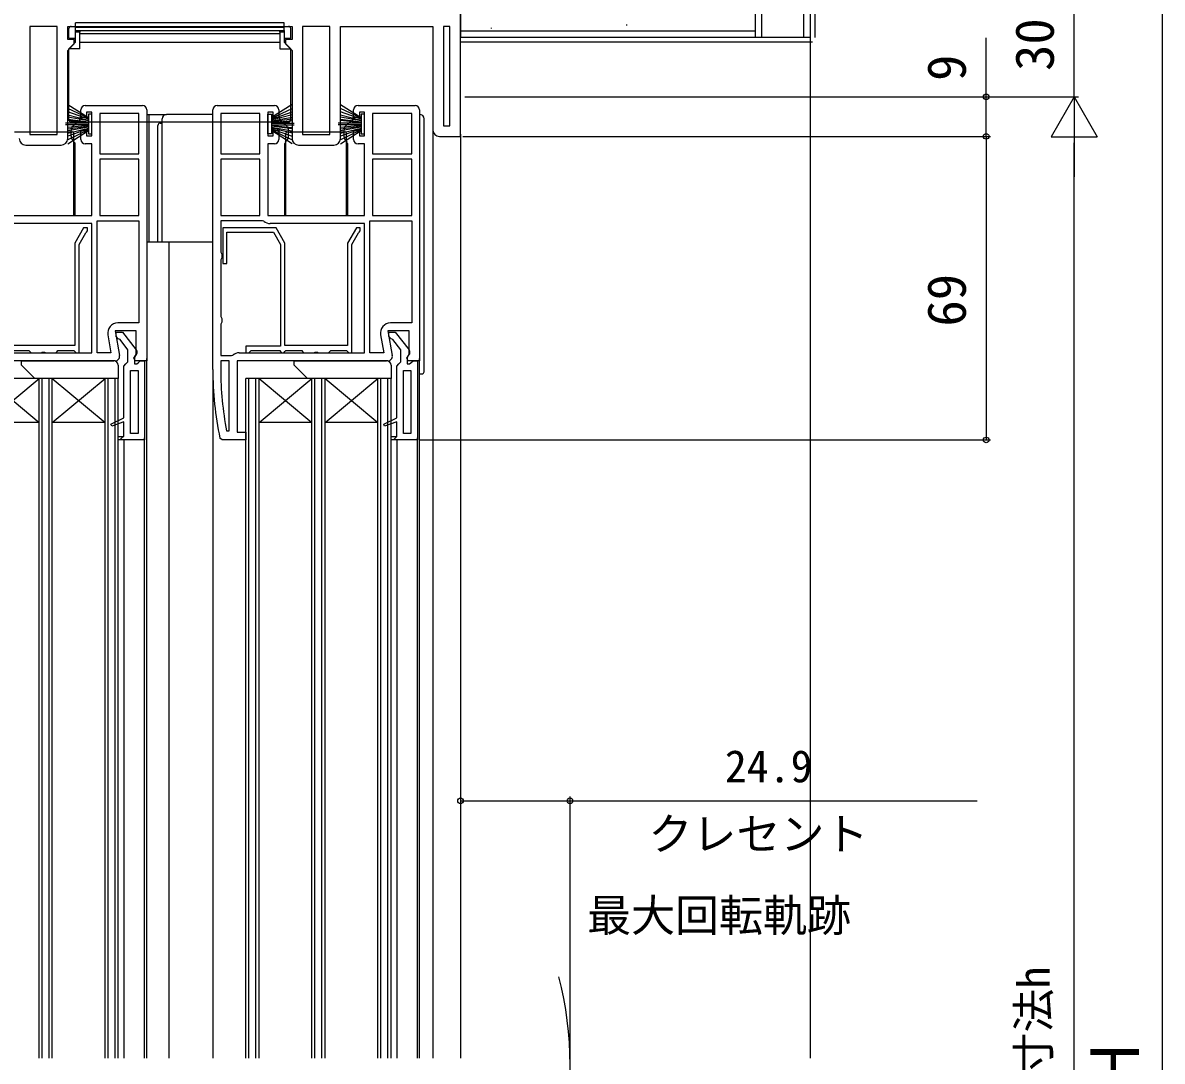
# Model space of a CAD drawing. Units: millimetres, scale not verified. Extents: x -525 to 525, y -783 to 779.
# Drawn here: x -373.8 to -114.8, y 127.8 to 363.8 of the extents above; entities that cross this region are included whole.
import ezdxf
from ezdxf.enums import TextEntityAlignment as Align

# ---------------------------------------------------------------- set-up
doc = ezdxf.new("R2010")
doc.units = ezdxf.units.MM
doc.header["$LTSCALE"] = 4
for name, color, linetype in [('0-2_YKK_11', 7, 'Continuous'), ('0-4_YKK_12', 2, 'Continuous'), ('0-5_YKK_13', 4, 'Continuous'), ('0-7_YKK_D', 6, 'Continuous'), ('0-9_YSS_K', 3, 'Continuous'), ('0-A_YSS_KE', 3, 'Continuous')]:
    doc.layers.add(name, color=color, linetype=linetype)
doc.styles.add('ＭＳ ゴシック', font='')
doc.styles.get('ＭＳ ゴシック').set_extended_font_data('MS Gothic')

msp = doc.modelspace()

# ---------------------------------------------------------------- linework, layer by layer
at = {"layer": '0-2_YKK_11'}
for p, q in [((-359.55, 345.005), (-346.55, 345.005)), ((-329.55, 345.005), (-316.55, 345.005)), ((-297.55, 345.005), (-284.55, 345.005)), ((-330.55, 285.005), (-330.55, 344.005)), ((-373.05, 336.005), (-365.05, 336.005)), ((-311.05, 336.005), (-303.05, 336.005)), ((-386.55, 288.805), (-358.05, 288.805)), ((-324.55, 288.805), (-296.05, 288.805)), ((-351.727, 269.013), (-350.935, 269.805)), ((-327.445, 271.055), (-326.85, 271.111)), ((-289.509, 269.005), (-288.75, 269.764))]:
    msp.add_line(p, q, dxfattribs=at)
for points in [[(-279.05, 338.005), (-274.25, 338.005), (-274.25, 373.005), (-259.25, 373.005), (-259.25, 377.005), (-261.75, 377.005), (-261.75, 375.505), (-274.25, 375.505), (-274.25, 377.005), (-324.25, 377.005), (-324.25, 407.005), (-326.75, 407.005), (-326.75, 387.005)], [(-363.55, 337.505), (-363.55, 357.505), (-362.05, 359.005), (-362.05, 360.005), (-363.55, 360.005), (-363.55, 363.005), (-312.55, 363.005), (-312.55, 360.005), (-314.05, 360.005), (-314.05, 359.005), (-312.55, 357.505), (-312.55, 337.505)], [(-301.55, 337.505), (-301.55, 363.005), (-280.55, 363.005), (-280.55, 339.505)], [(-360.55, 337.305), (-360.55, 339.305), (-359.25, 339.305), (-359.25, 338.105), (-358.05, 338.105), (-358.05, 343.505), (-359.25, 343.505), (-359.25, 342.305), (-360.55, 342.305), (-360.55, 344.005)], [(-345.55, 344.005), (-345.55, 287.005), (-348.173, 287.005), (-348.492, 287.581), (-347.95, 288.449), (-347.95, 293.805), (-352.757, 293.805), (-351.765, 288.179)], [(-315.55, 344.005), (-315.55, 342.305), (-316.85, 342.305), (-316.85, 343.505), (-318.05, 343.505), (-318.05, 338.105), (-316.85, 338.105), (-316.85, 339.305), (-315.55, 339.305), (-315.55, 337.305)], [(-298.55, 337.305), (-298.55, 339.305), (-297.25, 339.305), (-297.25, 338.105), (-296.05, 338.105), (-296.05, 343.505), (-297.25, 343.505), (-297.25, 342.305), (-298.55, 342.305), (-298.55, 344.005)], [(-283.55, 344.005), (-283.55, 287.005), (-286.173, 287.005), (-286.492, 287.581), (-285.95, 288.449), (-285.95, 293.805), (-290.757, 293.805), (-289.765, 288.179)], [(-378.55, 336.305), (-380.05, 336.305), (-380.05, 320.005), (-358.05, 320.005), (-358.05, 336.305), (-359.55, 336.305)], [(-316.55, 336.305), (-318.05, 336.305), (-318.05, 320.005), (-296.05, 320.005), (-296.05, 336.305), (-297.55, 336.305)], [(-356.85, 288.805), (-356.85, 318.805), (-347.35, 318.805), (-347.35, 295.605), (-352.161, 295.605)], [(-318.973, 318.698), (-319.282, 318.805), (-328.75, 318.805), (-328.75, 311.671), (-328.5, 311.238), (-328.5, 310.372), (-328.75, 309.939), (-328.75, 297.071), (-328.5, 296.638), (-328.5, 295.772), (-328.75, 295.339), (-328.75, 288.205), (-326.282, 288.205), (-325.973, 288.312)], [(-294.85, 288.805), (-294.85, 318.805), (-285.35, 318.805), (-285.35, 295.605), (-290.161, 295.605)], [(-358.05, 288.805), (-358.05, 318.205), (-379.55, 318.205)], [(-360.95, 288.805), (-360.95, 313.437), (-359.421, 316.086), (-359.256, 316.22), (-359.05, 316.505), (-359.05, 317.205), (-359.929, 317.205), (-361.95, 313.705), (-361.95, 290.505), (-376.15, 290.505)], [(-298.95, 288.805), (-298.95, 313.437), (-297.421, 316.086), (-297.256, 316.22), (-297.05, 316.505), (-297.05, 317.205), (-297.929, 317.205), (-299.95, 313.705), (-299.95, 290.505), (-314.15, 290.505), (-314.15, 313.705), (-316.171, 317.205), (-328.25, 317.205), (-328.25, 309.105), (-327.35, 309.105), (-327.35, 316.205), (-316.748, 316.205), (-315.15, 313.437), (-315.15, 290.305), (-323.05, 290.305), (-323.05, 288.805), (-322.35, 288.805), (-322.05, 289.105), (-321.85, 289.305), (-315.35, 289.305), (-315.15, 289.105), (-314.85, 288.805), (-314.45, 288.805), (-314.15, 289.105), (-313.95, 289.305), (-310.35, 289.305), (-310.15, 289.105), (-309.85, 288.805), (-307.57, 288.805), (-307.31, 288.955), (-306.79, 288.955), (-306.53, 288.805), (-304.25, 288.805), (-303.95, 289.105), (-303.75, 289.305)], [(-296.05, 288.805), (-296.05, 318.205), (-317.55, 318.205)], [(-354.426, 292.906), (-353.703, 288.805), (-356.85, 288.805)], [(-346.05, 287.005), (-346.05, 269.005), (-352.05, 269.005), (-352.05, 269.805), (-350.75, 269.805), (-350.75, 273.122), (-353.53, 272.16), (-353.717, 272.621), (-350.75, 274.005), (-350.75, 285.805), (-350.3, 286.303), (-349.85, 286.8), (-349.85, 289.505), (-351.653, 291.813), (-352.049, 292.005), (-352.55, 292.505), (-352.55, 293.505), (-351.072, 293.505), (-347.962, 289.525)], [(-292.426, 292.906), (-291.703, 288.805), (-294.85, 288.805)], [(-284.05, 287.005), (-284.05, 269.005), (-290.05, 269.005), (-290.05, 269.805), (-288.75, 269.805), (-288.75, 273.122), (-291.53, 272.16), (-291.717, 272.621), (-288.75, 274.005), (-288.75, 285.805), (-288.3, 286.303), (-287.85, 286.8), (-287.85, 289.505), (-289.653, 291.813), (-290.049, 292.005), (-290.55, 292.505), (-290.55, 293.505), (-289.072, 293.505), (-285.962, 289.525)], [(-375.95, 289.305), (-372.35, 289.305), (-372.15, 289.105), (-371.85, 288.805), (-369.57, 288.805), (-369.31, 288.955), (-368.79, 288.955), (-368.53, 288.805), (-366.25, 288.805), (-365.95, 289.105), (-365.75, 289.305)], [(-365.75, 289.305), (-362.15, 289.305), (-361.95, 289.105), (-361.65, 288.805), (-360.95, 288.805)], [(-348.15, 288.109), (-348.35, 287.709), (-348.35, 286.305), (-347.844, 286.305), (-347.546, 286.568), (-347.05, 287.005), (-346.05, 287.005)], [(-303.75, 289.305), (-300.15, 289.305), (-299.95, 289.105), (-299.65, 288.805), (-298.95, 288.805)], [(-286.15, 288.109), (-286.35, 287.709), (-286.35, 286.305), (-285.844, 286.305), (-285.546, 286.568), (-285.05, 287.005), (-284.05, 287.005)], [(-352.75, 287.005), (-387.05, 287.005), (-387.05, 270.805), (-385.05, 270.805), (-385.05, 269.005), (-390.463, 269.005), (-390.953, 269.404)], [(-290.75, 287.005), (-325.05, 287.005), (-325.05, 270.805), (-323.05, 270.805), (-323.05, 269.005), (-328.463, 269.005), (-328.953, 269.404)], [(-326.85, 271.111), (-326.85, 287.005), (-328.75, 287.005), (-328.75, 285.005)]]:
    msp.add_lwpolyline(points, dxfattribs=at)
for points in [[(-372.15, 363.005), (-372.15, 338.405), (-365.95, 338.405), (-365.95, 363.005)], [(-310.15, 363.005), (-310.15, 338.405), (-303.95, 338.405), (-303.95, 363.005)], [(-278.15, 363.005), (-278.15, 340.405), (-276.65, 340.405), (-276.65, 363.005)], [(-347.35, 334.005), (-347.35, 343.205), (-356.25, 343.205), (-356.25, 334.005)], [(-328.75, 343.205), (-328.75, 334.005), (-319.85, 334.005), (-319.85, 343.205)], [(-285.35, 334.005), (-285.35, 343.205), (-294.25, 343.205), (-294.25, 334.005)], [(-356.25, 332.805), (-356.25, 320.005), (-347.35, 320.005), (-347.35, 332.805)], [(-328.75, 332.805), (-328.75, 320.005), (-319.85, 320.005), (-319.85, 332.805)], [(-294.25, 332.805), (-294.25, 320.005), (-285.35, 320.005), (-285.35, 332.805)], [(-347.55, 284.805), (-347.55, 270.505), (-349.25, 270.505), (-349.25, 284.805)], [(-285.55, 284.805), (-285.55, 270.505), (-287.25, 270.505), (-287.25, 284.805)]]:
    msp.add_lwpolyline(points, close=True, dxfattribs=at)
for centre, radius, start, end in [((-359.55, 344.005), 1, 90.00001, 179.99999), ((-346.55, 344.005), 1, 0.00001, 89.99999), ((-329.55, 344.005), 1, 90.00001, 179.99999), ((-316.55, 344.005), 1, 0.00001, 89.99999), ((-297.55, 344.005), 1, 90.00001, 179.99999), ((-284.55, 344.005), 1, 0.00001, 89.99999), ((-279.05, 339.505), 1.5, 180.00001, 269.99999), ((-373.05, 337.505), 1.5, 180.00001, 269.99999), ((-365.05, 337.505), 1.5, 270.00001, 359.99999), ((-359.55, 337.305), 1, 180.00001, 269.99999), ((-316.55, 337.305), 1, 270.00001, 359.99999), ((-311.05, 337.505), 1.5, 180.00001, 269.99999), ((-303.05, 337.505), 1.5, 270.00001, 359.99999), ((-297.55, 337.305), 1, 180.00001, 269.99999), ((-317.55, 320.505), 2.3, 231.7868, 270), ((-352.161, 293.305), 2.3, 90.00001, 189.99999), ((-290.161, 293.305), 2.3, 90.00001, 189.99999), ((-352.75, 288.005), 1, 270, 9.99998), ((-348.75, 288.909), 1, 306.86989, 37.99998), ((-324.55, 286.505), 2.3, 90, 128.2132), ((-290.75, 288.005), 1, 270, 9.99998), ((-286.75, 288.909), 1, 306.86989, 37.99998), ((-253.55, 285.005), 77, 180, 191.68989), ((-253.55, 285.005), 75.2, 179.99999, 190.69052)]:
    msp.add_arc(centre, radius, start, end, dxfattribs=at)
at = {"layer": '0-4_YKK_12'}
for p, q in [((-280.55, 339.505), (-280.55, 128.505)), ((-274.25, 338.505), (-274.25, 128.505)), ((-340.55, 314.005), (-340.55, 128.505)), ((-345.55, 128.505), (-345.55, 287.505)), ((-283.55, 128.505), (-283.55, 287.505)), ((-330.55, 285.005), (-330.55, 128.505)), ((-352.05, 283.005), (-385.05, 283.005)), ((-382.05, 283.005), (-370.05, 273.005)), ((-370.05, 128.505), (-370.05, 283.005)), ((-369.35, 128.505), (-369.35, 283.005)), ((-367.75, 128.505), (-367.75, 283.005)), ((-367.05, 273.005), (-355.05, 283.005)), ((-367.05, 283.005), (-355.05, 273.005)), ((-367.05, 128.505), (-367.05, 283.005)), ((-355.05, 128.505), (-355.05, 283.005)), ((-354.35, 128.505), (-354.35, 283.005)), ((-352.75, 128.505), (-352.75, 283.005)), ((-352.05, 128.505), (-352.05, 283.005)), ((-290.05, 283.005), (-323.05, 283.005)), ((-323.05, 128.505), (-323.05, 283.005)), ((-322.35, 128.505), (-322.35, 283.005)), ((-320.75, 128.505), (-320.75, 283.005)), ((-320.05, 283.005), (-308.05, 273.005)), ((-320.05, 128.505), (-320.05, 283.005)), ((-308.05, 128.505), (-308.05, 283.005)), ((-307.35, 128.505), (-307.35, 283.005)), ((-305.75, 128.505), (-305.75, 283.005)), ((-305.05, 273.005), (-293.05, 283.005)), ((-305.05, 283.005), (-293.05, 273.005)), ((-305.05, 128.505), (-305.05, 283.005)), ((-293.05, 128.505), (-293.05, 283.005)), ((-292.35, 128.505), (-292.35, 283.005)), ((-290.75, 128.505), (-290.75, 283.005)), ((-290.05, 128.505), (-290.05, 283.005)), ((-355.05, 273.005), (-367.05, 273.005)), ((-293.05, 273.005), (-305.05, 273.005)), ((-346.05, 128.505), (-346.05, 269.505)), ((-284.05, 128.505), (-284.05, 269.505)), ((-350.75, 269.005), (-350.75, 128.505)), ((-288.75, 269.005), (-288.75, 128.505))]:
    msp.add_line(p, q, dxfattribs=at)
for points in [[(-370.05, 273.005), (-382.05, 273.005), (-370.05, 283.005)], [(-308.05, 273.005), (-320.05, 273.005), (-308.05, 283.005)]]:
    msp.add_lwpolyline(points, dxfattribs=at)
msp.add_arc((-329.35, 127.005), 80, 345.52248, 14.47751, dxfattribs=at)
at = {"layer": '0-5_YKK_13'}
for p, q in [((-362.75, 363.005), (-361.75, 363.005)), ((-314.35, 363.791), (-361.75, 363.791)), ((-361.75, 362.798), (-361.75, 363.791)), ((-361.75, 362.798), (-314.35, 362.798)), ((-361.75, 362.071), (-361.75, 362.798)), ((-314.35, 362.798), (-314.35, 363.791)), ((-314.35, 363.005), (-313.35, 363.005)), ((-314.35, 362.071), (-314.35, 362.798)), ((-363.25, 360.305), (-363.25, 362.505)), ((-363.25, 360.305), (-361.75, 360.305)), ((-361.75, 362.071), (-360.75, 362.071)), ((-361.75, 361.666), (-361.75, 362.071)), ((-360.75, 361.666), (-361.75, 361.666)), ((-361.75, 359.405), (-361.75, 361.666)), ((-360.75, 362.071), (-360.75, 361.666)), ((-360.75, 362.031), (-315.35, 362.031)), ((-360.75, 357.905), (-360.75, 361.666)), ((-315.35, 361.313), (-360.75, 361.313)), ((-315.35, 362.071), (-314.35, 362.071)), ((-315.35, 361.666), (-315.35, 357.905)), ((-314.35, 362.071), (-314.35, 361.666)), ((-314.35, 361.666), (-314.35, 359.405)), ((-361.75, 359.405), (-363.25, 357.905)), ((-360.75, 357.905), (-363.25, 357.905)), ((-363.25, 341.805), (-363.25, 357.905)), ((-360.75, 359.405), (-315.35, 359.405)), ((-315.35, 357.905), (-312.85, 357.905)), ((-312.85, 357.905), (-314.35, 359.405)), ((-312.85, 341.805), (-312.85, 357.905)), ((-363.55, 345.277), (-358.85, 342.305)), ((-312.55, 345.277), (-317.25, 342.305)), ((-301.55, 345.277), (-296.85, 342.305)), ((-358.85, 342.105), (-363.55, 344.363)), ((-358.85, 341.905), (-363.55, 343.569)), ((-363.55, 342.894), (-358.85, 341.705)), ((-358.85, 341.505), (-363.55, 342.337)), ((-363.55, 341.899), (-358.85, 341.305)), ((-360.75, 341.916), (-360.75, 342.005)), ((-358.05, 338.555), (-358.05, 343.055)), ((-345.55, 343.005), (-345.05, 343.005)), ((-345.05, 343.005), (-341.05, 343.005)), ((-345.05, 314.005), (-345.05, 343.005)), ((-342.05, 314.005), (-342.05, 342.005)), ((-331.55, 343.005), (-341.05, 343.005)), ((-330.55, 343.005), (-331.55, 343.005)), ((-318.05, 338.555), (-318.05, 343.055)), ((-317.25, 342.105), (-312.55, 344.363)), ((-317.25, 341.905), (-312.55, 343.569)), ((-312.55, 342.894), (-317.25, 341.705)), ((-317.25, 341.505), (-312.55, 342.337)), ((-312.55, 341.899), (-317.25, 341.305)), ((-315.35, 341.916), (-315.35, 342.005)), ((-296.85, 342.105), (-301.55, 344.363)), ((-296.85, 341.905), (-301.55, 343.569)), ((-301.55, 342.894), (-296.85, 341.705)), ((-296.85, 341.505), (-301.55, 342.337)), ((-301.55, 341.899), (-296.85, 341.305)), ((-298.75, 342.005), (-298.75, 341.916)), ((-296.05, 338.555), (-296.05, 343.055)), ((-282.55, 284.505), (-282.55, 342.005)), ((-358.85, 341.005), (-364.05, 341.005)), ((-358.85, 340.605), (-364.05, 340.605)), ((-358.85, 341.105), (-363.55, 341.581)), ((-358.85, 340.505), (-363.55, 340.03)), ((-363.55, 339.711), (-358.85, 340.305)), ((-358.85, 340.105), (-363.55, 339.273)), ((-363.55, 338.716), (-358.85, 339.905)), ((-358.85, 339.705), (-363.55, 338.041)), ((-358.85, 339.505), (-363.55, 337.247)), ((-363.55, 336.333), (-358.85, 339.305)), ((-362.75, 341.305), (-313.35, 341.305)), ((-362.75, 338.051), (-362.75, 339.306)), ((-362.214, 340.455), (-360.929, 341.533)), ((-343.054, 314.005), (-343.054, 340.509)), ((-342.554, 341.009), (-342.05, 341.009)), ((-317.25, 341.105), (-312.55, 341.581)), ((-317.25, 341.005), (-312.05, 341.005)), ((-317.25, 340.605), (-312.05, 340.605)), ((-317.25, 340.505), (-312.55, 340.03)), ((-312.55, 339.711), (-317.25, 340.305)), ((-317.25, 340.105), (-312.55, 339.273)), ((-312.55, 338.716), (-317.25, 339.905)), ((-317.25, 339.705), (-312.55, 338.041)), ((-317.25, 339.505), (-312.55, 337.247)), ((-312.55, 336.333), (-317.25, 339.305)), ((-313.886, 340.455), (-315.171, 341.533)), ((-313.35, 338.051), (-313.35, 339.306)), ((-296.85, 341.005), (-302.05, 341.005)), ((-296.85, 340.605), (-302.05, 340.605)), ((-296.85, 341.105), (-301.55, 341.581)), ((-296.85, 340.505), (-301.55, 340.03)), ((-301.55, 339.711), (-296.85, 340.305)), ((-296.85, 340.105), (-301.55, 339.273)), ((-301.55, 338.716), (-296.85, 339.905)), ((-296.85, 339.705), (-301.55, 338.041)), ((-296.85, 339.505), (-301.55, 337.247)), ((-301.55, 336.333), (-296.85, 339.305)), ((-300.75, 339.306), (-300.75, 338.051)), ((-298.929, 341.533), (-300.214, 340.455)), ((-375.65, 339.004), (-362.45, 339.004)), ((-361.95, 336.552), (-362.399, 337.087)), ((-362.15, 320.005), (-362.15, 338.704)), ((-314.033, 336.691), (-313.85, 336.909)), ((-313.95, 320.005), (-313.95, 338.704)), ((-313.85, 336.909), (-313.701, 337.087)), ((-313.65, 339.004), (-300.45, 339.004)), ((-300.399, 337.087), (-300.25, 336.909)), ((-300.25, 336.909), (-300.067, 336.691)), ((-300.15, 320.005), (-300.15, 338.704)), ((-361.95, 336.552), (-361.95, 333.805)), ((-314.15, 333.805), (-314.15, 336.37)), ((-299.95, 336.37), (-299.95, 333.805)), ((-361.95, 333.805), (-361.95, 320.005)), ((-314.15, 320.005), (-314.15, 333.805)), ((-299.95, 333.805), (-299.95, 320.005)), ((-345.55, 314.005), (-342.05, 314.005)), ((-342.05, 314.005), (-330.55, 314.005)), ((-371.05, 283.005), (-374.05, 286.005)), ((-309.05, 283.005), (-312.05, 286.005)), ((-283.55, 284.005), (-283.05, 284.005))]:
    msp.add_line(p, q, dxfattribs=at)
for points in [[(-314.35, 361.666), (-315.35, 361.666), (-315.35, 362.071)], [(-314.35, 360.305), (-312.85, 360.305), (-312.85, 362.505)], [(-358.05, 343.055), (-358.85, 343.055), (-358.85, 338.555), (-358.05, 338.555)], [(-318.05, 343.055), (-317.25, 343.055), (-317.25, 338.555), (-318.05, 338.555)], [(-296.05, 343.055), (-296.85, 343.055), (-296.85, 338.555), (-296.05, 338.555)], [(-374.05, 286.005), (-374.05, 287.005), (-353.05, 287.005)], [(-352.05, 286.005), (-352.05, 283.005), (-371.05, 283.005)], [(-312.05, 286.005), (-312.05, 287.005), (-291.05, 287.005)], [(-290.05, 286.005), (-290.05, 283.005), (-309.05, 283.005)]]:
    msp.add_lwpolyline(points, dxfattribs=at)
for centre, radius, start, end in [((-362.75, 362.505), 0.5, 90, 180), ((-313.35, 362.505), 0.5, 0, 90), ((-341.05, 342.005), 1, 90, 180), ((-316.35, 342.005), 1, 0, 39.45302), ((-314.85, 341.916), 0.5, 180, 230), ((-299.25, 341.916), 0.5, 310, 0), ((-297.75, 342.005), 1, 140.54698, 180), ((-283.55, 342.005), 1, 0, 90), ((-362.75, 341.805), 0.5, 180, 270), ((-342.554, 340.509), 0.5, 90.00511, 179.99489), ((-314.85, 339.306), 1.5, 0, 50), ((-313.35, 341.805), 0.5, 270, 0), ((-299.25, 339.306), 1.5, 130, 180), ((-362.45, 338.704), 0.3, 0, 90), ((-313.65, 338.704), 0.3, 90, 180), ((-314.85, 338.051), 1.5, 320, 360), ((-299.25, 338.051), 1.5, 180, 220), ((-300.45, 338.704), 0.3, 0, 90), ((-313.65, 336.37), 0.5, 140, 180), ((-300.45, 336.37), 0.5, 0, 40), ((-353.05, 286.005), 1, 0, 90), ((-291.05, 286.005), 1, 0, 90), ((-283.05, 284.505), 0.5, 270, 0)]:
    msp.add_arc(centre, radius, start, end, dxfattribs=at)
for centre, major_axis, ratio, start_param, end_param in [((-361.25, 341.916), (-0.453, 0.211), 0.999815, 2.7053314, 3.5778539), ((-359.75, 342.005), (1, 0), 0.999848, 2.4530459, 3.1415927), ((-361.25, 339.305), (1.36, -0.634), 0.999815, 2.7053314, 3.5778539), ((-361.25, 338.051), (1.41, 0.513), 0.999828, 2.7925822, 3.4906031)]:
    msp.add_ellipse(centre, major_axis=major_axis, ratio=ratio, start_param=start_param, end_param=end_param, dxfattribs=at)
at = {"layer": '0-7_YKK_D'}
for p, q in [((-134.75, 347.005), (-134.75, 377.005)), ((-114.75, 377.005), (-114.75, 358.819)), ((-114.75, 366.505), (-114.75, -112.495)), ((-273.25, 347.005), (-153.75, 347.005)), ((-272.25, 347.005), (-133.75, 347.005)), ((-272.25, 347.005), (-133.75, 347.005)), ((-134.75, 347.005), (-140, 337.912)), ((-134.75, 347.005), (-129.5, 337.912)), ((-134.75, 347.005), (-134.75, 328.819)), ((-273.75, 338.005), (-153.75, 338.005)), ((-273.75, 338.005), (-153.75, 338.005)), ((-154.75, 338.005), (-154.75, 269.005)), ((-140, 337.912), (-129.5, 337.912)), ((-134.75, -72.495), (-134.75, 336.505)), ((-283.55, 269.005), (-153.75, 269.005)), ((-249.35, 128.005), (-249.35, 188.005))]:
    msp.add_line(p, q, dxfattribs=at)
for points in [[(-154.75, 338.005), (-154.75, 347.005), (-154.75, 360.373)], [(-274.25, 187.005), (-249.35, 187.005), (-156.834, 187.005)]]:
    msp.add_lwpolyline(points, dxfattribs=at)
for centre in [(-154.75, 347.005), (-154.75, 338.005), (-154.75, 338.005), (-154.75, 269.005), (-274.25, 187.005), (-249.35, 187.005)]:
    msp.add_circle(centre, 0.637, dxfattribs=at)
at = {"layer": '0-9_YSS_K'}
for p, q in [((-205.75, 360.505), (-205.75, 547.004)), ((-196.25, 360.505), (-196.25, 547.004)), ((-193.75, 547.004), (-193.75, 360.505)), ((-267.321, 362.697), (-267.321, 362.497)), ((-236.549, 363.397), (-236.549, 363.197)), ((-274.25, 362.005), (-207.25, 362.005)), ((-194.75, 361.505), (-194.75, 128.505)), ((-274.25, 359.505), (-194.25, 359.505))]:
    msp.add_line(p, q, dxfattribs=at)
at = {"layer": '0-A_YSS_KE'}
for p, q in [((-207.25, 547.004), (-207.25, 360.505)), ((-274.25, 373.005), (-274.25, 360.505)), ((-207.25, 360.505), (-274.25, 360.505))]:
    msp.add_line(p, q, dxfattribs=at)
msp.add_lwpolyline([(-194.75, 547.004), (-194.75, 360.505), (-207.25, 360.505)], dxfattribs=at)

# ---------------------------------------------------------------- texts
at = {"layer": '0-7_YKK_D', "style": 'ＭＳ ゴシック'}
for s, height, p in [('30', 8.798, (-136.75, 352.874)), ('9', 8.798, (-156.75, 350.601)), ('69', 8.798, (-156.75, 294.778)), ('内法基準寸法h', 7.331, (-138.114, 84.335)), ('Ｈ', 11, (-116.75, 118.653))]:
    msp.add_text(s, height=height, rotation=90, dxfattribs=at).set_placement(p, align=Align.BOTTOM_LEFT)
for s, p in [('24.9', (-214.175, 189.005)), ('クレセント', (-231.533, 173.641)), ('最大回転軌跡', (-245.482, 155.1))]:
    msp.add_text(s, height=7.331, dxfattribs=at).set_placement(p, align=Align.BOTTOM_LEFT)

doc.saveas('drawing.dxf')
